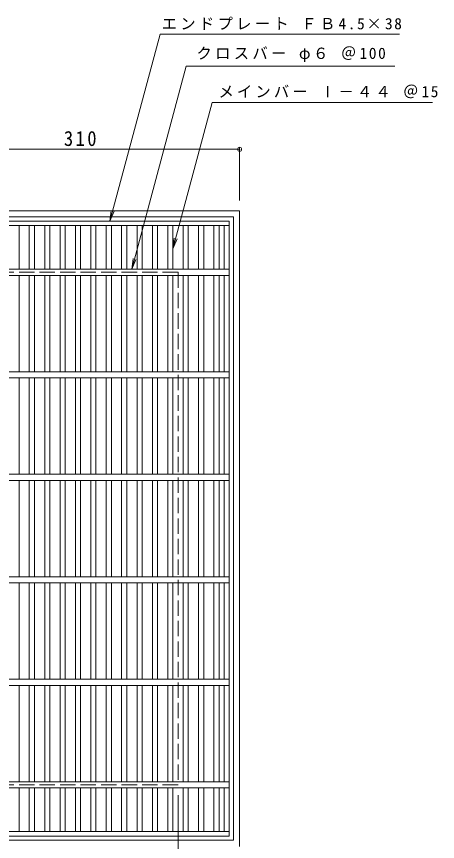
# Model space of a CAD drawing. Units: millimetres at full size, sheet at 1:5; details may follow other scales. Extents: x -762 to 901, y -685 to 681.
# Drawn here: x -342 to 68, y -123 to 681 of the extents above; entities that cross this region are included whole.
import ezdxf

# ---------------------------------------------------------------- set-up
doc = ezdxf.new("R2010")
doc.units = ezdxf.units.MM
doc.header["$LTSCALE"] = 5
doc.header["$PDMODE"] = 32
doc.header["$PDSIZE"] = 4
doc.linetypes.add('DASHED3', pattern=[4, 3, -1])
for name, color, linetype, lineweight in [('E-1', 2, 'Continuous', 9), ('E-2', 3, 'Continuous', 9), ('E-4', 7, 'Continuous', 9), ('E-5', 7, 'Continuous', 9)]:
    doc.layers.add(name, color=color, linetype=linetype, lineweight=lineweight)
doc.styles.add('ＭＳ ゴシック', font='')
doc.styles.get('ＭＳ ゴシック').set_extended_font_data('MS Gothic')

msp = doc.modelspace()

# ---------------------------------------------------------------- linework, layer by layer
at = {"layer": 'E-1'}
for p, q in [((-124.965, 491.765), (-744.965, 491.765)), ((-124.965, 491.765), (-124.965, -128.235)), ((-130.965, 485.765), (-738.965, 485.765)), ((-130.965, 485.765), (-130.965, -122.235)), ((-130.965, -122.235), (-738.965, -122.235))]:
    msp.add_line(p, q, dxfattribs=at)
at = {"layer": 'E-1', "linetype": 'DASHED3'}
for p, q in [((-184.965, 431.766), (-684.965, 431.766)), ((-184.965, 431.766), (-184.965, -68.235)), ((-184.965, -68.235), (-684.965, -68.235))]:
    msp.add_line(p, q, dxfattribs=at)
at = {"layer": 'E-2'}
for p, q in [((-734.965, 481.765), (-134.965, 481.765)), ((-734.965, 477.264), (-134.965, 477.264)), ((-339.965, 434.765), (-339.965, 477.264)), ((-329.964, 434.765), (-329.964, 477.264)), ((-324.965, 434.765), (-324.965, 477.264)), ((-314.964, 434.765), (-314.964, 477.264)), ((-309.965, 434.765), (-309.965, 477.264)), ((-299.964, 434.765), (-299.964, 477.264)), ((-294.965, 434.765), (-294.965, 477.264)), ((-284.964, 434.765), (-284.964, 477.264)), ((-279.965, 434.765), (-279.965, 477.264)), ((-269.964, 434.765), (-269.964, 477.264)), ((-264.965, 434.765), (-264.965, 477.264)), ((-254.964, 434.765), (-254.964, 477.264)), ((-249.965, 434.765), (-249.965, 477.264)), ((-239.964, 434.765), (-239.964, 477.264)), ((-234.965, 434.765), (-234.965, 477.264)), ((-224.964, 434.765), (-224.964, 477.264)), ((-219.965, 434.765), (-219.965, 477.264)), ((-209.964, 434.765), (-209.964, 477.264)), ((-204.965, 434.765), (-204.965, 477.264)), ((-194.964, 434.765), (-194.964, 477.264)), ((-189.965, 434.765), (-189.965, 477.264)), ((-179.964, 434.765), (-179.964, 477.264)), ((-174.965, 434.765), (-174.965, 477.264)), ((-164.964, 434.765), (-164.964, 477.264)), ((-159.965, 434.765), (-159.965, 477.264)), ((-149.964, 434.765), (-149.964, 477.264)), ((-144.965, 434.765), (-144.965, 477.264)), ((-139.965, 434.765), (-139.965, 477.264)), ((-134.965, 481.765), (-134.965, -118.235)), ((-134.965, 434.765), (-734.965, 434.765)), ((-134.965, 428.765), (-734.965, 428.765)), ((-339.965, 334.765), (-339.965, 428.765)), ((-329.964, 334.765), (-329.964, 428.765)), ((-324.965, 334.765), (-324.965, 428.765)), ((-314.964, 334.765), (-314.964, 428.765)), ((-309.965, 334.765), (-309.965, 428.765)), ((-299.964, 334.765), (-299.964, 428.765)), ((-294.965, 334.765), (-294.965, 428.765)), ((-284.964, 334.765), (-284.964, 428.765)), ((-279.965, 334.765), (-279.965, 428.765)), ((-269.964, 334.765), (-269.964, 428.765)), ((-264.965, 334.765), (-264.965, 428.765)), ((-254.964, 334.765), (-254.964, 428.765)), ((-249.965, 334.765), (-249.965, 428.765)), ((-239.964, 334.765), (-239.964, 428.765)), ((-234.965, 334.765), (-234.965, 428.765)), ((-224.964, 334.765), (-224.964, 428.765)), ((-219.965, 334.765), (-219.965, 428.765)), ((-209.964, 334.765), (-209.964, 428.765)), ((-204.965, 334.765), (-204.965, 428.765)), ((-194.964, 334.765), (-194.964, 428.765)), ((-189.965, 334.765), (-189.965, 428.765)), ((-179.964, 334.765), (-179.964, 428.765)), ((-174.965, 334.765), (-174.965, 428.765)), ((-164.964, 334.765), (-164.964, 428.765)), ((-159.965, 334.765), (-159.965, 428.765)), ((-149.964, 334.765), (-149.964, 428.765)), ((-144.965, 334.765), (-144.965, 428.765)), ((-139.965, 334.765), (-139.965, 428.765)), ((-134.965, 334.765), (-734.965, 334.765)), ((-134.965, 328.765), (-734.965, 328.765)), ((-339.965, 234.765), (-339.965, 328.765)), ((-329.964, 234.765), (-329.964, 328.765)), ((-324.965, 234.765), (-324.965, 328.765)), ((-314.964, 234.765), (-314.964, 328.765)), ((-309.965, 234.765), (-309.965, 328.765)), ((-299.964, 234.765), (-299.964, 328.765)), ((-294.965, 234.765), (-294.965, 328.765)), ((-284.964, 234.765), (-284.964, 328.765)), ((-279.965, 234.765), (-279.965, 328.765)), ((-269.964, 234.765), (-269.964, 328.765)), ((-264.965, 234.765), (-264.965, 328.765)), ((-254.964, 234.765), (-254.964, 328.765)), ((-249.965, 234.765), (-249.965, 328.765)), ((-239.964, 234.765), (-239.964, 328.765)), ((-234.965, 234.765), (-234.965, 328.765)), ((-224.964, 234.765), (-224.964, 328.765)), ((-219.965, 234.765), (-219.965, 328.765)), ((-209.964, 234.765), (-209.964, 328.765)), ((-204.965, 234.765), (-204.965, 328.765)), ((-194.964, 234.765), (-194.964, 328.765)), ((-189.965, 234.765), (-189.965, 328.765)), ((-179.964, 234.765), (-179.964, 328.765)), ((-174.965, 234.765), (-174.965, 328.765)), ((-164.964, 234.765), (-164.964, 328.765)), ((-159.965, 234.765), (-159.965, 328.765)), ((-149.964, 234.765), (-149.964, 328.765)), ((-144.965, 234.765), (-144.965, 328.765)), ((-139.965, 234.765), (-139.965, 328.765)), ((-134.965, 234.765), (-734.965, 234.765)), ((-134.965, 228.765), (-734.965, 228.765)), ((-339.965, 134.765), (-339.965, 228.765)), ((-329.964, 134.765), (-329.964, 228.765)), ((-324.965, 134.765), (-324.965, 228.765)), ((-314.964, 134.765), (-314.964, 228.765)), ((-309.965, 134.765), (-309.965, 228.765)), ((-299.964, 134.765), (-299.964, 228.765)), ((-294.965, 134.765), (-294.965, 228.765)), ((-284.964, 134.765), (-284.964, 228.765)), ((-279.965, 134.765), (-279.965, 228.765)), ((-269.964, 134.765), (-269.964, 228.765)), ((-264.965, 134.765), (-264.965, 228.765)), ((-254.964, 134.765), (-254.964, 228.765)), ((-249.965, 134.765), (-249.965, 228.765)), ((-239.964, 134.765), (-239.964, 228.765)), ((-234.965, 134.765), (-234.965, 228.765)), ((-224.964, 134.765), (-224.964, 228.765)), ((-219.965, 134.765), (-219.965, 228.765)), ((-209.964, 134.765), (-209.964, 228.765)), ((-204.965, 134.765), (-204.965, 228.765)), ((-194.964, 134.765), (-194.964, 228.765)), ((-189.965, 134.765), (-189.965, 228.765)), ((-179.964, 134.765), (-179.964, 228.765)), ((-174.965, 134.765), (-174.965, 228.765)), ((-164.964, 134.765), (-164.964, 228.765)), ((-159.965, 134.765), (-159.965, 228.765)), ((-149.964, 134.765), (-149.964, 228.765)), ((-144.965, 134.765), (-144.965, 228.765)), ((-139.965, 134.765), (-139.965, 228.765)), ((-134.965, 134.765), (-734.965, 134.765)), ((-134.965, 128.765), (-734.965, 128.765)), ((-339.965, 34.765), (-339.965, 128.765)), ((-329.964, 34.765), (-329.964, 128.765)), ((-324.965, 34.765), (-324.965, 128.765)), ((-314.964, 34.765), (-314.964, 128.765)), ((-309.965, 34.765), (-309.965, 128.765)), ((-299.964, 34.765), (-299.964, 128.765)), ((-294.965, 34.765), (-294.965, 128.765)), ((-284.964, 34.765), (-284.964, 128.765)), ((-279.965, 34.765), (-279.965, 128.765)), ((-269.964, 34.765), (-269.964, 128.765)), ((-264.965, 34.765), (-264.965, 128.765)), ((-254.964, 34.765), (-254.964, 128.765)), ((-249.965, 34.765), (-249.965, 128.765)), ((-239.964, 34.765), (-239.964, 128.765)), ((-234.965, 34.765), (-234.965, 128.765)), ((-224.964, 34.765), (-224.964, 128.765)), ((-219.965, 34.765), (-219.965, 128.765)), ((-209.964, 34.765), (-209.964, 128.765)), ((-204.965, 34.765), (-204.965, 128.765)), ((-194.964, 34.765), (-194.964, 128.765)), ((-189.965, 34.765), (-189.965, 128.765)), ((-179.964, 34.765), (-179.964, 128.765)), ((-174.965, 34.765), (-174.965, 128.765)), ((-164.964, 34.765), (-164.964, 128.765)), ((-159.965, 34.765), (-159.965, 128.765)), ((-149.964, 34.765), (-149.964, 128.765)), ((-144.965, 34.765), (-144.965, 128.765)), ((-139.965, 34.765), (-139.965, 128.765)), ((-134.965, 34.765), (-734.965, 34.765)), ((-134.965, 28.765), (-734.965, 28.765)), ((-339.965, -65.235), (-339.965, 28.765)), ((-329.964, -65.235), (-329.964, 28.765)), ((-324.965, -65.235), (-324.965, 28.765)), ((-314.964, -65.235), (-314.964, 28.765)), ((-309.965, -65.235), (-309.965, 28.765)), ((-299.964, -65.235), (-299.964, 28.765)), ((-294.965, -65.235), (-294.965, 28.765)), ((-284.964, -65.235), (-284.964, 28.765)), ((-279.965, -65.235), (-279.965, 28.765)), ((-269.964, -65.235), (-269.964, 28.765)), ((-264.965, -65.235), (-264.965, 28.765)), ((-254.964, -65.235), (-254.964, 28.765)), ((-249.965, -65.235), (-249.965, 28.765)), ((-239.964, -65.235), (-239.964, 28.765)), ((-234.965, -65.235), (-234.965, 28.765)), ((-224.964, -65.235), (-224.964, 28.765)), ((-219.965, -65.235), (-219.965, 28.765)), ((-209.964, -65.235), (-209.964, 28.765)), ((-204.965, -65.235), (-204.965, 28.765)), ((-194.964, -65.235), (-194.964, 28.765)), ((-189.965, -65.235), (-189.965, 28.765)), ((-179.964, -65.235), (-179.964, 28.765)), ((-174.965, -65.235), (-174.965, 28.765)), ((-164.964, -65.235), (-164.964, 28.765)), ((-159.965, -65.235), (-159.965, 28.765)), ((-149.964, -65.235), (-149.964, 28.765)), ((-144.965, -65.235), (-144.965, 28.765)), ((-139.965, -65.235), (-139.965, 28.765)), ((-134.965, -65.235), (-734.965, -65.235)), ((-134.965, -71.235), (-734.965, -71.235)), ((-339.965, -113.735), (-339.965, -71.235)), ((-329.964, -113.735), (-329.964, -71.235)), ((-324.965, -113.735), (-324.965, -71.235)), ((-314.964, -113.735), (-314.964, -71.235)), ((-309.965, -113.735), (-309.965, -71.235)), ((-299.964, -113.735), (-299.964, -71.235)), ((-294.965, -113.735), (-294.965, -71.235)), ((-284.964, -113.735), (-284.964, -71.235)), ((-279.965, -113.735), (-279.965, -71.235)), ((-269.964, -113.735), (-269.964, -71.235)), ((-264.965, -113.735), (-264.965, -71.235)), ((-254.964, -113.735), (-254.964, -71.235)), ((-249.965, -113.735), (-249.965, -71.235)), ((-239.964, -113.735), (-239.964, -71.235)), ((-234.965, -113.735), (-234.965, -71.235)), ((-224.964, -113.735), (-224.964, -71.235)), ((-219.965, -113.735), (-219.965, -71.235)), ((-209.964, -113.735), (-209.964, -71.235)), ((-204.965, -113.735), (-204.965, -71.235)), ((-194.964, -113.735), (-194.964, -71.235)), ((-189.965, -113.735), (-189.965, -71.235)), ((-179.964, -113.735), (-179.964, -71.235)), ((-174.965, -113.735), (-174.965, -71.235)), ((-164.964, -113.735), (-164.964, -71.235)), ((-159.965, -113.735), (-159.965, -71.235)), ((-149.964, -113.735), (-149.964, -71.235)), ((-144.965, -113.735), (-144.965, -71.235)), ((-139.965, -113.735), (-139.965, -71.235)), ((-134.965, -113.735), (-734.965, -113.735)), ((-134.965, -118.235), (-734.965, -118.235))]:
    msp.add_line(p, q, dxfattribs=at)
at = {"layer": 'E-4'}
for p, q in [((-434.965, 551.765), (-124.965, 551.765)), ((-124.965, 553.265), (-124.965, 501.765)), ((-184.965, -189.735), (-184.965, -78.235))]:
    msp.add_line(p, q, dxfattribs=at)
msp.add_point((-124.965, 551.765), dxfattribs=at)
at = {"layer": 'E-5'}
for p, q in [((-229.964, 434.765), (-176.916, 632.743)), ((-176.916, 632.743), (26.419, 632.743)), ((-189.965, 454.648), (-151.734, 597.327)), ((-151.734, 597.327), (63.178, 597.327)), ((-251.376, 481.765), (-250.017, 492.092)), ((-251.376, 481.765), (-247.39, 491.389)), ((-189.965, 454.648), (-188.605, 464.975)), ((-189.965, 454.648), (-185.978, 464.272)), ((-229.964, 434.765), (-228.605, 445.093)), ((-229.964, 434.765), (-225.978, 444.389))]:
    msp.add_line(p, q, dxfattribs=at)
msp.add_lwpolyline([(-251.376, 481.765), (-202.548, 663.993), (31.078, 663.993)], dxfattribs=at)

# ---------------------------------------------------------------- texts
at = {"layer": 'E-4', "color": 2, "insert": (-296.215, 554.765), "char_height": 14.66, "attachment_point": 7, "style": 'ＭＳ ゴシック'}
msp.add_mtext('\\T1.27;\\W0.9;310', dxfattribs=at)
at = {"layer": 'E-5', "char_height": 11, "attachment_point": 7, "style": 'ＭＳ ゴシック'}
for s, insert in [('\\T1.21;エンドプレート\\~ＦＢ4.5×38', (-200.959, 668.16)), ('\\T1.21;クロスバー\\~φ６\\~＠100', (-166.966, 636.91)), ('\\T1.2;メインバー\\~Ⅰ－４４\\~＠15', (-145.572, 601.493))]:
    msp.add_mtext(s, dxfattribs=dict(at, insert=insert))

doc.saveas('drawing.dxf')
